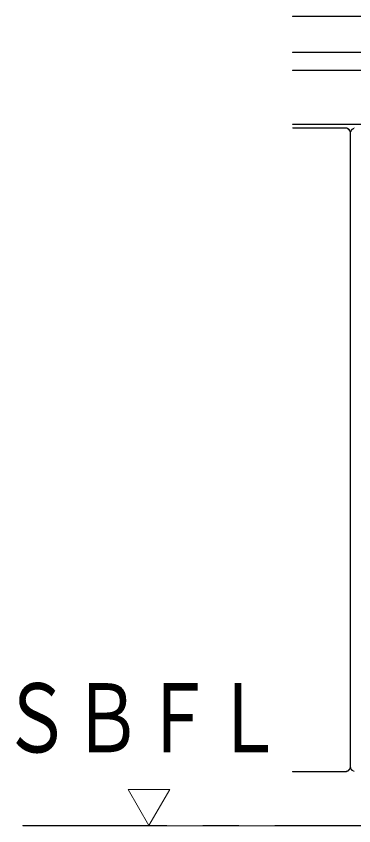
# Model space of a CAD drawing. Units: millimetres on the paper. Extents: x -305 to 305, y -152 to 152.
# Drawn here: x -175.15 to -165.77, y 59.73 to 82.24 of the extents above; entities that cross this region are included whole.
import ezdxf
from ezdxf.enums import TextEntityAlignment as Align

# ---------------------------------------------------------------- set-up
doc = ezdxf.new("R2010")
doc.units = ezdxf.units.MM
doc.linetypes.add('LONG_CHAIN', pattern=[21, 18, -1, 1, -1])
doc.layers.add('0-0_PV', color=7, linetype='Continuous', lineweight=9)
doc.styles.add('ＭＳ ゴシック', font='')
doc.styles.get('ＭＳ ゴシック').set_extended_font_data('MS Gothic')

msp = doc.modelspace()

# ---------------------------------------------------------------- linework, layer by layer
at = {"layer": '0-0_PV'}
for p, q in [((-165.895, 79.087), (-165.908, 79.087)), ((-165.817, 79.087), (-165.831, 79.087)), ((-165.858, 78.887), (-165.868, 78.887)), ((-165.858, 78.687), (-165.868, 78.687)), ((-165.858, 78.487), (-165.868, 78.487)), ((-165.858, 78.287), (-165.868, 78.287)), ((-165.858, 78.087), (-165.868, 78.087)), ((-165.858, 77.887), (-165.868, 77.887)), ((-165.858, 77.687), (-165.868, 77.687)), ((-165.858, 77.487), (-165.868, 77.487)), ((-165.858, 77.287), (-165.868, 77.287)), ((-165.858, 77.087), (-165.868, 77.087)), ((-165.858, 76.887), (-165.868, 76.887)), ((-165.858, 76.687), (-165.868, 76.687)), ((-165.858, 76.487), (-165.868, 76.487)), ((-165.858, 76.287), (-165.868, 76.287)), ((-165.858, 76.087), (-165.868, 76.087)), ((-165.858, 75.887), (-165.868, 75.887)), ((-165.858, 75.687), (-165.868, 75.687)), ((-165.858, 75.487), (-165.868, 75.487)), ((-165.858, 75.287), (-165.868, 75.287)), ((-165.858, 75.087), (-165.868, 75.087)), ((-165.858, 74.887), (-165.868, 74.887)), ((-165.858, 74.687), (-165.868, 74.687)), ((-165.858, 74.487), (-165.868, 74.487)), ((-165.858, 74.287), (-165.868, 74.287)), ((-165.858, 74.087), (-165.868, 74.087)), ((-165.858, 73.887), (-165.868, 73.887)), ((-165.858, 73.687), (-165.868, 73.687)), ((-165.858, 73.487), (-165.868, 73.487)), ((-165.858, 73.287), (-165.868, 73.287)), ((-165.858, 73.087), (-165.868, 73.087)), ((-165.858, 72.887), (-165.868, 72.887)), ((-165.858, 72.687), (-165.868, 72.687)), ((-165.858, 72.487), (-165.868, 72.487)), ((-165.858, 72.287), (-165.868, 72.287)), ((-165.858, 72.087), (-165.868, 72.087)), ((-165.858, 71.887), (-165.868, 71.887)), ((-165.858, 71.687), (-165.868, 71.687)), ((-165.858, 71.487), (-165.868, 71.487)), ((-165.858, 71.287), (-165.868, 71.287)), ((-165.858, 71.087), (-165.868, 71.087)), ((-165.858, 70.887), (-165.868, 70.887)), ((-165.858, 70.687), (-165.868, 70.687)), ((-165.858, 70.487), (-165.868, 70.487)), ((-165.858, 70.287), (-165.868, 70.287)), ((-165.858, 70.087), (-165.868, 70.087)), ((-165.858, 69.887), (-165.868, 69.887)), ((-165.858, 69.687), (-165.868, 69.687)), ((-165.858, 69.487), (-165.868, 69.487)), ((-165.858, 69.287), (-165.868, 69.287)), ((-165.858, 69.087), (-165.868, 69.087)), ((-165.858, 68.887), (-165.868, 68.887)), ((-165.858, 68.687), (-165.868, 68.687)), ((-165.858, 68.487), (-165.868, 68.487)), ((-165.858, 68.287), (-165.868, 68.287)), ((-165.858, 68.087), (-165.868, 68.087)), ((-165.858, 67.887), (-165.868, 67.887)), ((-165.858, 67.687), (-165.868, 67.687)), ((-165.858, 67.487), (-165.868, 67.487)), ((-165.858, 67.287), (-165.868, 67.287)), ((-165.858, 67.087), (-165.868, 67.087)), ((-165.858, 66.887), (-165.868, 66.887)), ((-165.858, 66.687), (-165.868, 66.687)), ((-165.858, 66.487), (-165.868, 66.487)), ((-165.858, 66.287), (-165.868, 66.287)), ((-165.858, 66.087), (-165.868, 66.087)), ((-165.858, 65.887), (-165.868, 65.887)), ((-165.858, 65.687), (-165.868, 65.687)), ((-165.858, 65.487), (-165.868, 65.487)), ((-165.858, 65.287), (-165.868, 65.287)), ((-165.858, 65.087), (-165.868, 65.087)), ((-165.858, 64.887), (-165.868, 64.887)), ((-165.858, 64.687), (-165.868, 64.687)), ((-165.858, 64.487), (-165.868, 64.487)), ((-165.858, 64.287), (-165.868, 64.287)), ((-165.858, 64.087), (-165.868, 64.087)), ((-165.858, 63.887), (-165.868, 63.887)), ((-165.858, 63.687), (-165.868, 63.687)), ((-165.858, 63.487), (-165.868, 63.487)), ((-165.858, 63.287), (-165.868, 63.287)), ((-165.858, 63.087), (-165.868, 63.087)), ((-165.858, 62.887), (-165.868, 62.887)), ((-165.858, 62.687), (-165.868, 62.687)), ((-165.858, 62.487), (-165.868, 62.487)), ((-165.858, 62.287), (-165.868, 62.287)), ((-165.858, 62.087), (-165.868, 62.087)), ((-165.858, 61.887), (-165.868, 61.887)), ((-165.858, 61.687), (-165.868, 61.687)), ((-165.858, 61.487), (-165.868, 61.487)), ((-165.868, 61.332), (-165.879, 61.332)), ((-165.847, 61.332), (-165.858, 61.332)), ((-170.885, 60.737), (-172.04, 60.737)), ((-172.04, 60.737), (-171.463, 59.737)), ((-171.463, 59.737), (-170.885, 60.737))]:
    msp.add_line(p, q, dxfattribs=at)
for points in [[(-167.463, 82.237), (-167.463, 82.242), (-167.463, 82.242), (-167.464, 82.242), (-167.465, 82.242), (-167.465, 82.241), (-167.466, 82.241), (-167.466, 82.241), (-167.467, 82.24), (-167.467, 82.24), (-167.467, 82.239), (-167.468, 82.239), (-167.468, 82.238), (-167.468, 82.237), (-167.468, 82.237), (-167.468, 82.236), (-167.468, 82.236), (-167.467, 82.235), (-167.467, 82.234), (-167.467, 82.234), (-167.466, 82.233), (-167.466, 82.233), (-167.465, 82.233), (-167.465, 82.232), (-167.464, 82.232), (-167.463, 82.232), (-167.463, 82.232)], [(-150.015, 82.242), (-167.463, 82.242), (-167.463, 82.232), (-150.015, 82.232)], [(-167.463, 81.237), (-167.463, 81.242), (-167.463, 81.242), (-167.464, 81.242), (-167.465, 81.242), (-167.465, 81.241), (-167.466, 81.241), (-167.466, 81.241), (-167.467, 81.24), (-167.467, 81.24), (-167.467, 81.239), (-167.468, 81.239), (-167.468, 81.238), (-167.468, 81.237), (-167.468, 81.237), (-167.468, 81.236), (-167.468, 81.236), (-167.467, 81.235), (-167.467, 81.234), (-167.467, 81.234), (-167.466, 81.233), (-167.466, 81.233), (-167.465, 81.233), (-167.465, 81.232), (-167.464, 81.232), (-167.463, 81.232), (-167.463, 81.232)], [(-150.821, 81.242), (-167.463, 81.242), (-167.463, 81.232), (-150.821, 81.232)], [(-167.463, 80.737), (-167.463, 80.742), (-167.463, 80.742), (-167.464, 80.742), (-167.465, 80.742), (-167.465, 80.741), (-167.466, 80.741), (-167.466, 80.741), (-167.467, 80.74), (-167.467, 80.74), (-167.467, 80.739), (-167.468, 80.739), (-167.468, 80.738), (-167.468, 80.737), (-167.468, 80.737), (-167.468, 80.736), (-167.468, 80.736), (-167.467, 80.735), (-167.467, 80.734), (-167.467, 80.734), (-167.466, 80.733), (-167.466, 80.733), (-167.465, 80.733), (-167.465, 80.732), (-167.464, 80.732), (-167.463, 80.732), (-167.463, 80.732)], [(-151.339, 80.742), (-167.463, 80.742), (-167.463, 80.732), (-151.339, 80.732)], [(-167.463, 79.237), (-167.463, 79.242), (-167.463, 79.242), (-167.464, 79.242), (-167.465, 79.242), (-167.465, 79.241), (-167.466, 79.241), (-167.466, 79.241), (-167.467, 79.24), (-167.467, 79.24), (-167.467, 79.239), (-167.468, 79.239), (-167.468, 79.238), (-167.468, 79.237), (-167.468, 79.237), (-167.468, 79.236), (-167.468, 79.236), (-167.467, 79.235), (-167.467, 79.234), (-167.467, 79.234), (-167.466, 79.233), (-167.466, 79.233), (-167.465, 79.233), (-167.465, 79.232), (-167.464, 79.232), (-167.463, 79.232), (-167.463, 79.232)], [(-150.881, 79.242), (-167.463, 79.242), (-167.463, 79.232), (-150.881, 79.232)], [(-167.463, 79.137), (-167.463, 79.142), (-167.463, 79.142), (-167.464, 79.142), (-167.465, 79.142), (-167.465, 79.141), (-167.466, 79.141), (-167.466, 79.141), (-167.467, 79.14), (-167.467, 79.14), (-167.467, 79.139), (-167.468, 79.139), (-167.468, 79.138), (-167.468, 79.137), (-167.468, 79.137), (-167.468, 79.136), (-167.468, 79.136), (-167.467, 79.135), (-167.467, 79.134), (-167.467, 79.134), (-167.466, 79.133), (-167.466, 79.133), (-167.465, 79.133), (-167.465, 79.132), (-167.464, 79.132), (-167.463, 79.132), (-167.463, 79.132)], [(-166.013, 79.142), (-167.463, 79.142), (-167.463, 79.132), (-166.013, 79.132)], [(-166.013, 79.137), (-166.013, 79.142), (-166.013, 79.142), (-166.014, 79.142), (-166.015, 79.142), (-166.015, 79.141), (-166.016, 79.141), (-166.016, 79.141), (-166.017, 79.14), (-166.017, 79.14), (-166.017, 79.139), (-166.018, 79.139), (-166.018, 79.138), (-166.018, 79.137), (-166.018, 79.137), (-166.018, 79.136), (-166.018, 79.136), (-166.017, 79.135), (-166.017, 79.134), (-166.017, 79.134), (-166.016, 79.133), (-166.016, 79.133), (-166.015, 79.133), (-166.015, 79.132), (-166.014, 79.132), (-166.013, 79.132), (-166.013, 79.132)], [(-165.858, 78.987), (-165.859, 79.006), (-165.863, 79.026), (-165.869, 79.044), (-165.877, 79.062), (-165.887, 79.078), (-165.9, 79.093), (-165.914, 79.106), (-165.93, 79.118), (-165.947, 79.127), (-165.965, 79.134), (-165.984, 79.139), (-166.003, 79.142), (-166.013, 79.142), (-166.013, 79.132), (-166.004, 79.132), (-165.986, 79.129), (-165.968, 79.125), (-165.951, 79.118), (-165.935, 79.109), (-165.92, 79.099), (-165.907, 79.086), (-165.895, 79.072), (-165.886, 79.057), (-165.878, 79.04), (-165.872, 79.023), (-165.869, 79.005), (-165.868, 78.987)], [(-166.013, 79.132), (-166.012, 79.132), (-166.012, 79.132), (-166.011, 79.132), (-166.01, 79.133), (-166.01, 79.133), (-166.009, 79.133), (-166.009, 79.134), (-166.009, 79.134), (-166.008, 79.135), (-166.008, 79.136), (-166.008, 79.136), (-166.008, 79.137), (-166.008, 79.137), (-166.008, 79.138), (-166.008, 79.139), (-166.008, 79.139), (-166.009, 79.14), (-166.009, 79.14), (-166.009, 79.141), (-166.01, 79.141), (-166.01, 79.141), (-166.011, 79.142), (-166.012, 79.142), (-166.012, 79.142), (-166.013, 79.142), (-166.013, 79.137)], [(-165.858, 78.987), (-165.858, 78.988), (-165.858, 78.988), (-165.858, 78.989), (-165.858, 78.989), (-165.859, 78.99), (-165.859, 78.99), (-165.86, 78.991), (-165.86, 78.991), (-165.861, 78.992), (-165.861, 78.992), (-165.862, 78.992), (-165.862, 78.992), (-165.863, 78.992), (-165.864, 78.992), (-165.864, 78.992), (-165.865, 78.992), (-165.865, 78.991), (-165.866, 78.991), (-165.866, 78.99), (-165.867, 78.99), (-165.867, 78.989), (-165.867, 78.989), (-165.868, 78.988), (-165.868, 78.988), (-165.868, 78.987), (-165.863, 78.987)], [(-165.863, 78.987), (-165.868, 78.987), (-165.868, 78.986), (-165.868, 78.986), (-165.867, 78.985), (-165.867, 78.985), (-165.867, 78.984), (-165.866, 78.984), (-165.866, 78.983), (-165.865, 78.983), (-165.865, 78.983), (-165.864, 78.982), (-165.864, 78.982), (-165.863, 78.982), (-165.862, 78.982), (-165.862, 78.982), (-165.861, 78.982), (-165.861, 78.983), (-165.86, 78.983), (-165.86, 78.983), (-165.859, 78.984), (-165.859, 78.984), (-165.858, 78.985), (-165.858, 78.985), (-165.858, 78.986), (-165.858, 78.986), (-165.858, 78.987)], [(-165.868, 78.987), (-165.868, 78.986), (-165.868, 78.986), (-165.867, 78.985), (-165.867, 78.985), (-165.867, 78.984), (-165.866, 78.984), (-165.866, 78.983), (-165.865, 78.983), (-165.865, 78.983), (-165.864, 78.982), (-165.864, 78.982), (-165.863, 78.982), (-165.862, 78.982), (-165.862, 78.982), (-165.861, 78.982), (-165.861, 78.983), (-165.86, 78.983), (-165.86, 78.983), (-165.859, 78.984), (-165.859, 78.984), (-165.858, 78.985), (-165.858, 78.985), (-165.858, 78.986), (-165.858, 78.986), (-165.858, 78.987), (-165.863, 78.987)], [(-165.868, 78.987), (-165.868, 61.387), (-165.858, 61.387), (-165.858, 78.987)], [(-167.463, 61.237), (-167.463, 61.242), (-167.463, 61.242), (-167.464, 61.242), (-167.465, 61.242), (-167.465, 61.241), (-167.466, 61.241), (-167.466, 61.241), (-167.467, 61.24), (-167.467, 61.24), (-167.467, 61.239), (-167.468, 61.239), (-167.468, 61.238), (-167.468, 61.237), (-167.468, 61.237), (-167.468, 61.236), (-167.468, 61.236), (-167.467, 61.235), (-167.467, 61.234), (-167.467, 61.234), (-167.466, 61.233), (-167.466, 61.233), (-167.465, 61.233), (-167.465, 61.232), (-167.464, 61.232), (-167.463, 61.232), (-167.463, 61.232)], [(-166.013, 61.242), (-167.463, 61.242), (-167.463, 61.232), (-166.013, 61.232)], [(-166.013, 61.242), (-166.013, 61.242), (-166.014, 61.242), (-166.015, 61.242), (-166.015, 61.241), (-166.016, 61.241), (-166.016, 61.241), (-166.017, 61.24), (-166.017, 61.24), (-166.017, 61.239), (-166.018, 61.239), (-166.018, 61.238), (-166.018, 61.237), (-166.018, 61.237), (-166.018, 61.236), (-166.018, 61.236), (-166.017, 61.235), (-166.017, 61.234), (-166.017, 61.234), (-166.016, 61.233), (-166.016, 61.233), (-166.015, 61.233), (-166.015, 61.232), (-166.014, 61.232), (-166.013, 61.232), (-166.013, 61.232), (-166.013, 61.237)], [(-166.013, 61.232), (-165.993, 61.233), (-165.974, 61.237), (-165.956, 61.243), (-165.938, 61.251), (-165.922, 61.262), (-165.907, 61.274), (-165.893, 61.288), (-165.882, 61.304), (-165.873, 61.321), (-165.865, 61.339), (-165.861, 61.358), (-165.858, 61.377), (-165.858, 61.387), (-165.868, 61.387), (-165.868, 61.378), (-165.87, 61.36), (-165.875, 61.342), (-165.882, 61.325), (-165.89, 61.309), (-165.901, 61.295), (-165.914, 61.281), (-165.928, 61.27), (-165.943, 61.26), (-165.959, 61.252), (-165.977, 61.247), (-165.995, 61.243), (-166.013, 61.242)], [(-166.013, 61.232), (-166.012, 61.232), (-166.012, 61.232), (-166.011, 61.232), (-166.01, 61.233), (-166.01, 61.233), (-166.009, 61.233), (-166.009, 61.234), (-166.009, 61.234), (-166.008, 61.235), (-166.008, 61.236), (-166.008, 61.236), (-166.008, 61.237), (-166.008, 61.237), (-166.008, 61.238), (-166.008, 61.239), (-166.008, 61.239), (-166.009, 61.24), (-166.009, 61.24), (-166.009, 61.241), (-166.01, 61.241), (-166.01, 61.241), (-166.011, 61.242), (-166.012, 61.242), (-166.012, 61.242), (-166.013, 61.242), (-166.013, 61.237)], [(-165.863, 61.387), (-165.858, 61.387), (-165.858, 61.388), (-165.858, 61.388), (-165.858, 61.389), (-165.858, 61.389), (-165.859, 61.39), (-165.859, 61.39), (-165.86, 61.391), (-165.86, 61.391), (-165.861, 61.392), (-165.861, 61.392), (-165.862, 61.392), (-165.862, 61.392), (-165.863, 61.392), (-165.864, 61.392), (-165.864, 61.392), (-165.865, 61.392), (-165.865, 61.391), (-165.866, 61.391), (-165.866, 61.39), (-165.867, 61.39), (-165.867, 61.389), (-165.867, 61.389), (-165.868, 61.388), (-165.868, 61.388), (-165.868, 61.387)], [(-165.858, 61.387), (-165.858, 61.388), (-165.858, 61.388), (-165.858, 61.389), (-165.858, 61.389), (-165.859, 61.39), (-165.859, 61.39), (-165.86, 61.391), (-165.86, 61.391), (-165.861, 61.392), (-165.861, 61.392), (-165.862, 61.392), (-165.862, 61.392), (-165.863, 61.392), (-165.864, 61.392), (-165.864, 61.392), (-165.865, 61.392), (-165.865, 61.391), (-165.866, 61.391), (-165.866, 61.39), (-165.867, 61.39), (-165.867, 61.389), (-165.867, 61.389), (-165.868, 61.388), (-165.868, 61.388), (-165.868, 61.387), (-165.863, 61.387)], [(-165.863, 61.387), (-165.868, 61.387), (-165.868, 61.386), (-165.868, 61.386), (-165.867, 61.385), (-165.867, 61.385), (-165.867, 61.384), (-165.866, 61.384), (-165.866, 61.383), (-165.865, 61.383), (-165.865, 61.383), (-165.864, 61.382), (-165.864, 61.382), (-165.863, 61.382), (-165.862, 61.382), (-165.862, 61.382), (-165.861, 61.382), (-165.861, 61.383), (-165.86, 61.383), (-165.86, 61.383), (-165.859, 61.384), (-165.859, 61.384), (-165.858, 61.385), (-165.858, 61.385), (-165.858, 61.386), (-165.858, 61.386), (-165.858, 61.387)], [(-174.963, 59.737), (-174.963, 59.742), (-174.963, 59.742), (-174.964, 59.742), (-174.965, 59.742), (-174.965, 59.741), (-174.966, 59.741), (-174.966, 59.741), (-174.967, 59.74), (-174.967, 59.74), (-174.967, 59.739), (-174.968, 59.739), (-174.968, 59.738), (-174.968, 59.737), (-174.968, 59.737), (-174.968, 59.736), (-174.968, 59.736), (-174.967, 59.735), (-174.967, 59.734), (-174.967, 59.734), (-174.966, 59.733), (-174.966, 59.733), (-174.965, 59.733), (-174.965, 59.732), (-174.964, 59.732), (-174.963, 59.732), (-174.963, 59.732)]]:
    msp.add_lwpolyline(points, close=True, dxfattribs=at)
for points in [[(-165.751, 79.137), (-165.77, 79.131), (-165.787, 79.123), (-165.804, 79.112), (-165.819, 79.1), (-165.832, 79.086), (-165.844, 79.07), (-165.853, 79.053), (-165.86, 79.035), (-165.865, 79.016), (-165.867, 78.997), (-165.868, 78.987), (-165.858, 78.987), (-165.857, 78.996), (-165.855, 79.014), (-165.851, 79.032), (-165.844, 79.049), (-165.835, 79.065), (-165.824, 79.079), (-165.812, 79.093), (-165.798, 79.104), (-165.783, 79.114), (-165.766, 79.122)], [(-165.758, 61.249), (-165.775, 61.256), (-165.79, 61.265), (-165.805, 61.275), (-165.818, 61.288), (-165.83, 61.302), (-165.84, 61.317), (-165.848, 61.334), (-165.853, 61.351), (-165.857, 61.369), (-165.858, 61.387), (-165.868, 61.387), (-165.867, 61.368), (-165.863, 61.349), (-165.857, 61.33), (-165.849, 61.312), (-165.838, 61.296), (-165.826, 61.281), (-165.812, 61.268), (-165.796, 61.256), (-165.779, 61.247), (-165.761, 61.24)]]:
    msp.add_lwpolyline(points, dxfattribs=at)
at = {"layer": '0-0_PV', "linetype": 'LONG_CHAIN'}
msp.add_lwpolyline([(-149.963, 59.742), (-174.963, 59.742), (-174.963, 59.732), (-149.963, 59.732)], close=True, dxfattribs=at)

# ---------------------------------------------------------------- texts
at = {"layer": '0-0_PV', "style": 'ＭＳ ゴシック', "width": 0.75}
msp.add_text('ＳＢＦＬ', height=1.921, dxfattribs=at).set_placement((-175.569, 61.198), align=Align.BOTTOM_LEFT)

doc.saveas('drawing.dxf')
